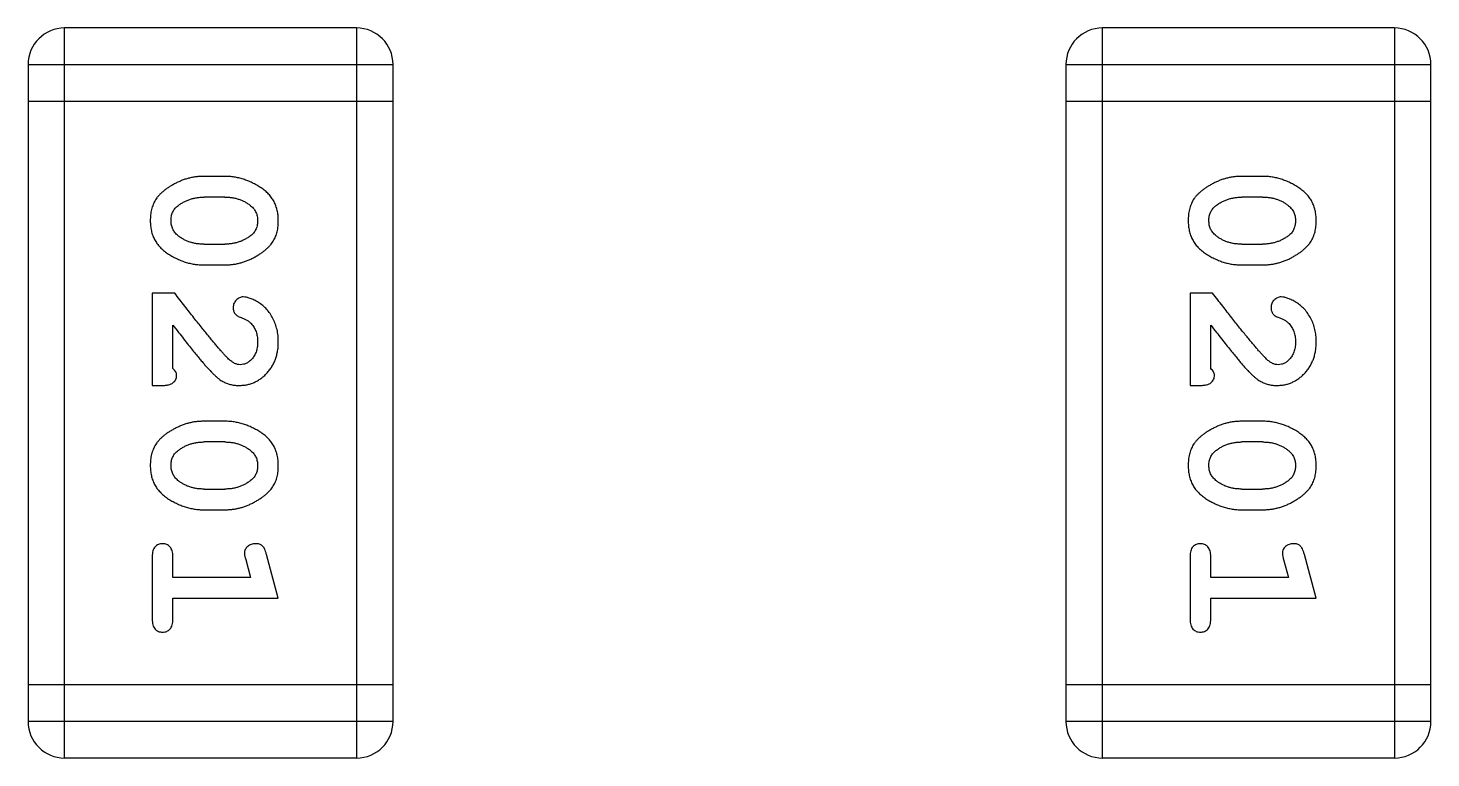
# Model space of a CAD drawing. Header units: millimetres. Extents: x 563 to 681, y 173 to 284.
# Drawn here: x 661.671 to 662.843, y 189.646 to 190.255 of the extents above; entities that cross this region are included whole.
import ezdxf

# ---------------------------------------------------------------- set-up
doc = ezdxf.new("R2010")
doc.units = ezdxf.units.MM
doc.header["$LTSCALE"] = 30.734
doc.layers.get('0').update_dxf_attribs({"linetype": 'CONTINUOUS'})

msp = doc.modelspace()

# ---------------------------------------------------------------- linework, layer by layer
at = {"linetype": 'Continuous'}
for p, q in [((661.9454, 190.2552), (661.7016, 190.2552)), ((661.7016, 189.6456), (661.7016, 190.2552)), ((661.9454, 190.2552), (661.9454, 189.6456)), ((662.8121, 190.2552), (662.5683, 190.2552)), ((662.5683, 189.6456), (662.5683, 190.2552)), ((662.8121, 190.2552), (662.8121, 189.6456)), ((661.6711, 190.2247), (661.9759, 190.2247)), ((661.6711, 190.2247), (661.6711, 189.676)), ((661.9759, 189.676), (661.9759, 190.2247)), ((662.5378, 190.2247), (662.8426, 190.2247)), ((662.5378, 190.2247), (662.5378, 189.676)), ((662.8426, 189.676), (662.8426, 190.2247)), ((661.6711, 190.1942), (661.9759, 190.1942)), ((662.5378, 190.1942), (662.8426, 190.1942)), ((661.8355, 190.1313), (661.8178, 190.1313)), ((662.7022, 190.1313), (662.6845, 190.1313)), ((661.8353, 190.114), (661.8181, 190.114)), ((662.7019, 190.114), (662.6847, 190.114)), ((661.8181, 190.0746), (661.8353, 190.0746)), ((662.6847, 190.0746), (662.7019, 190.0746)), ((661.8178, 190.0573), (661.8355, 190.0573)), ((662.6845, 190.0573), (662.7022, 190.0573)), ((661.7936, 190.0337), (661.7747, 190.0337)), ((661.7747, 190.0337), (661.7747, 189.9566)), ((662.6603, 190.0337), (662.6414, 190.0337)), ((662.6414, 190.0337), (662.6414, 189.9566)), ((661.792, 189.9708), (661.792, 190.007)), ((662.6587, 189.9708), (662.6587, 190.007)), ((661.7747, 189.9566), (661.7826, 189.9566)), ((662.6414, 189.9566), (662.6493, 189.9566)), ((661.8355, 189.9268), (661.8178, 189.9268)), ((662.7022, 189.9268), (662.6845, 189.9268)), ((661.8353, 189.9095), (661.8181, 189.9095)), ((662.7019, 189.9095), (662.6847, 189.9095)), ((661.8181, 189.8701), (661.8353, 189.8701)), ((662.6847, 189.8701), (662.7019, 189.8701)), ((661.8178, 189.8528), (661.8355, 189.8528)), ((662.6845, 189.8528), (662.7022, 189.8528)), ((661.7747, 189.8135), (661.7747, 189.7616)), ((661.792, 189.7962), (661.792, 189.8135)), ((661.8801, 189.7789), (661.8703, 189.8155)), ((662.6414, 189.8135), (662.6414, 189.7616)), ((662.6587, 189.7962), (662.6587, 189.8135)), ((662.7468, 189.7789), (662.7369, 189.8155)), ((661.8529, 189.8112), (661.857, 189.7962)), ((662.7195, 189.8112), (662.7237, 189.7962)), ((661.857, 189.7962), (661.792, 189.7962)), ((662.7237, 189.7962), (662.6587, 189.7962)), ((661.792, 189.7789), (661.8801, 189.7789)), ((661.792, 189.7616), (661.792, 189.7789)), ((662.6587, 189.7789), (662.7468, 189.7789)), ((662.6587, 189.7616), (662.6587, 189.7789)), ((661.9759, 189.7065), (661.6711, 189.7065)), ((662.8426, 189.7065), (662.5378, 189.7065)), ((661.9759, 189.676), (661.6711, 189.676)), ((662.8426, 189.676), (662.5378, 189.676)), ((661.7016, 189.6456), (661.9454, 189.6456)), ((662.5683, 189.6456), (662.8121, 189.6456))]:
    msp.add_line(p, q, dxfattribs=at)
for centre, start, end in [((661.7016, 190.2247), 90, 180), ((661.9454, 190.2247), 0, 90), ((662.5683, 190.2247), 90, 180), ((662.8121, 190.2247), 0, 90), ((661.7016, 189.676), 180, 270), ((661.9454, 189.676), 270, 0), ((662.5683, 189.676), 180, 270), ((662.8121, 189.676), 270, 0)]:
    msp.add_arc(centre, 0.0305, start, end, dxfattribs=at)
for points, knots in [([(661.8178, 190.1313), (661.8167, 190.1312), (661.8146, 190.1312), (661.8114, 190.1309), (661.8083, 190.1304), (661.8052, 190.1297), (661.8021, 190.1289), (661.7992, 190.1277), (661.7962, 190.1265), (661.7933, 190.125), (661.7906, 190.1234), (661.788, 190.1218), (661.7857, 190.1201), (661.7836, 190.1185), (661.7817, 190.1168), (661.7801, 190.1151), (661.7787, 190.1134), (661.7771, 190.111), (661.7755, 190.1078), (661.7741, 190.1036), (661.7733, 190.099), (661.7732, 190.0959), (661.7732, 190.0942)], [0, 0, 0, 0, 0.049886, 0.09882, 0.148132, 0.19689, 0.246038, 0.295176, 0.345305, 0.395692, 0.445312, 0.491875, 0.535813, 0.577009, 0.616081, 0.652689, 0.687585, 0.720206, 0.785062, 0.85223, 0.923759, 1, 1, 1, 1]), ([(661.8801, 190.0945), (661.8801, 190.0959), (661.88, 190.0987), (661.8793, 190.1028), (661.8782, 190.1066), (661.8766, 190.1102), (661.8745, 190.1135), (661.872, 190.1166), (661.8691, 190.1193), (661.8657, 190.1218), (661.8621, 190.124), (661.8584, 190.1259), (661.8547, 190.1276), (661.8509, 190.1289), (661.8471, 190.13), (661.8433, 190.1307), (661.8394, 190.1312), (661.8368, 190.1312), (661.8355, 190.1313)], [0, 0, 0, 0, 0.06692, 0.130834, 0.19258, 0.252759, 0.312631, 0.373411, 0.436359, 0.501894, 0.568244, 0.632472, 0.69556, 0.757163, 0.818592, 0.878885, 0.939235, 1, 1, 1, 1]), ([(662.6845, 190.1313), (662.6834, 190.1312), (662.6813, 190.1312), (662.6781, 190.1309), (662.6749, 190.1304), (662.6719, 190.1297), (662.6688, 190.1289), (662.6658, 190.1277), (662.6628, 190.1265), (662.66, 190.125), (662.6572, 190.1234), (662.6547, 190.1218), (662.6524, 190.1201), (662.6503, 190.1185), (662.6484, 190.1168), (662.6467, 190.1151), (662.6453, 190.1134), (662.6437, 190.111), (662.6421, 190.1078), (662.6408, 190.1036), (662.64, 190.099), (662.6399, 190.0959), (662.6398, 190.0942)], [0, 0, 0, 0, 0.049886, 0.09882, 0.148132, 0.19689, 0.246038, 0.295176, 0.345305, 0.395692, 0.445312, 0.491875, 0.535813, 0.577009, 0.616081, 0.652689, 0.687585, 0.720206, 0.785062, 0.85223, 0.923759, 1, 1, 1, 1]), ([(662.7468, 190.0945), (662.7468, 190.0959), (662.7467, 190.0987), (662.746, 190.1028), (662.7449, 190.1066), (662.7433, 190.1102), (662.7412, 190.1135), (662.7387, 190.1166), (662.7357, 190.1193), (662.7324, 190.1218), (662.7288, 190.124), (662.7251, 190.1259), (662.7214, 190.1276), (662.7176, 190.1289), (662.7138, 190.13), (662.71, 190.1307), (662.7061, 190.1312), (662.7035, 190.1312), (662.7022, 190.1313)], [0, 0, 0, 0, 0.06692, 0.130834, 0.19258, 0.252759, 0.312631, 0.373411, 0.436359, 0.501894, 0.568244, 0.632472, 0.69556, 0.757163, 0.818592, 0.878885, 0.939235, 1, 1, 1, 1]), ([(661.7905, 190.0942), (661.7905, 190.0948), (661.7905, 190.0961), (661.7908, 190.0979), (661.7912, 190.0996), (661.7918, 190.1012), (661.7925, 190.1026), (661.7934, 190.104), (661.7945, 190.1052), (661.7953, 190.1059), (661.7958, 190.1063)], [0, 0, 0, 0, 0.139844, 0.271849, 0.399162, 0.521619, 0.6402, 0.758957, 0.87828, 1, 1, 1, 1]), ([(661.7958, 190.1063), (661.7966, 190.1069), (661.7981, 190.1082), (661.8007, 190.1097), (661.8033, 190.111), (661.8061, 190.1121), (661.8089, 190.1129), (661.8119, 190.1135), (661.8149, 190.1139), (661.817, 190.1139), (661.8181, 190.114)], [0, 0, 0, 0, 0.124927, 0.248361, 0.370889, 0.492583, 0.61616, 0.741472, 0.869044, 1, 1, 1, 1]), ([(661.8353, 190.114), (661.8363, 190.1139), (661.8384, 190.1139), (661.8415, 190.1136), (661.8444, 190.113), (661.8472, 190.1122), (661.8499, 190.1112), (661.8524, 190.1099), (661.8548, 190.1085), (661.8563, 190.1073), (661.857, 190.1067)], [0, 0, 0, 0, 0.135446, 0.266257, 0.393419, 0.517936, 0.639137, 0.758785, 0.879345, 1, 1, 1, 1]), ([(661.857, 190.1067), (661.8575, 190.1063), (661.8584, 190.1055), (661.8596, 190.1042), (661.8606, 190.1028), (661.8614, 190.1012), (661.8621, 190.0996), (661.8625, 190.0979), (661.8628, 190.0962), (661.8628, 190.095), (661.8628, 190.0943)], [0, 0, 0, 0, 0.13042, 0.256046, 0.378133, 0.498725, 0.620452, 0.742761, 0.869406, 1, 1, 1, 1]), ([(662.6571, 190.0942), (662.6572, 190.0948), (662.6572, 190.0961), (662.6574, 190.0979), (662.6578, 190.0996), (662.6584, 190.1012), (662.6592, 190.1026), (662.6601, 190.104), (662.6612, 190.1052), (662.662, 190.1059), (662.6624, 190.1063)], [0, 0, 0, 0, 0.139844, 0.271849, 0.399162, 0.521619, 0.6402, 0.758957, 0.87828, 1, 1, 1, 1]), ([(662.6624, 190.1063), (662.6632, 190.1069), (662.6648, 190.1082), (662.6673, 190.1097), (662.67, 190.111), (662.6727, 190.1121), (662.6756, 190.1129), (662.6785, 190.1135), (662.6816, 190.1139), (662.6837, 190.1139), (662.6847, 190.114)], [0, 0, 0, 0, 0.124927, 0.248361, 0.370889, 0.492583, 0.61616, 0.741472, 0.869044, 1, 1, 1, 1]), ([(662.7019, 190.114), (662.703, 190.1139), (662.7051, 190.1139), (662.7081, 190.1136), (662.7111, 190.113), (662.7139, 190.1122), (662.7165, 190.1112), (662.7191, 190.1099), (662.7215, 190.1085), (662.723, 190.1073), (662.7237, 190.1067)], [0, 0, 0, 0, 0.135446, 0.266257, 0.393419, 0.517936, 0.639137, 0.758785, 0.879345, 1, 1, 1, 1]), ([(662.7237, 190.1067), (662.7242, 190.1063), (662.7251, 190.1055), (662.7263, 190.1042), (662.7273, 190.1028), (662.7281, 190.1012), (662.7287, 190.0996), (662.7292, 190.0979), (662.7295, 190.0962), (662.7295, 190.095), (662.7295, 190.0943)], [0, 0, 0, 0, 0.13042, 0.256046, 0.378133, 0.498725, 0.620452, 0.742761, 0.869406, 1, 1, 1, 1]), ([(661.8355, 190.0573), (661.8366, 190.0573), (661.8388, 190.0574), (661.8419, 190.0577), (661.8451, 190.0582), (661.8482, 190.0589), (661.8512, 190.0598), (661.8542, 190.0609), (661.8572, 190.0622), (661.8601, 190.0637), (661.8628, 190.0653), (661.8654, 190.0669), (661.8677, 190.0686), (661.8698, 190.0703), (661.8717, 190.072), (661.8733, 190.0737), (661.8747, 190.0754), (661.8763, 190.0778), (661.8779, 190.081), (661.8792, 190.0851), (661.88, 190.0897), (661.8801, 190.0928), (661.8801, 190.0945)], [0, 0, 0, 0, 0.049855, 0.099516, 0.148482, 0.19758, 0.246804, 0.296268, 0.346517, 0.397047, 0.446826, 0.49336, 0.537801, 0.579207, 0.617974, 0.654833, 0.689171, 0.722088, 0.786392, 0.853518, 0.924186, 1, 1, 1, 1]), ([(661.8628, 190.0943), (661.8628, 190.0937), (661.8628, 190.0925), (661.8626, 190.0907), (661.8621, 190.089), (661.8615, 190.0874), (661.8608, 190.0859), (661.8599, 190.0846), (661.8588, 190.0833), (661.858, 190.0826), (661.8576, 190.0822)], [0, 0, 0, 0, 0.138115, 0.270177, 0.397547, 0.520057, 0.63869, 0.757499, 0.878226, 1, 1, 1, 1]), ([(662.7022, 190.0573), (662.7033, 190.0573), (662.7054, 190.0574), (662.7086, 190.0577), (662.7117, 190.0582), (662.7148, 190.0589), (662.7179, 190.0598), (662.7209, 190.0609), (662.7239, 190.0622), (662.7268, 190.0637), (662.7295, 190.0653), (662.732, 190.0669), (662.7344, 190.0686), (662.7365, 190.0703), (662.7383, 190.072), (662.74, 190.0737), (662.7414, 190.0754), (662.743, 190.0778), (662.7446, 190.081), (662.7459, 190.0851), (662.7467, 190.0897), (662.7468, 190.0928), (662.7468, 190.0945)], [0, 0, 0, 0, 0.049855, 0.099516, 0.148482, 0.19758, 0.246804, 0.296268, 0.346517, 0.397047, 0.446826, 0.49336, 0.537801, 0.579207, 0.617974, 0.654833, 0.689171, 0.722088, 0.786392, 0.853518, 0.924186, 1, 1, 1, 1]), ([(662.7295, 190.0943), (662.7295, 190.0937), (662.7295, 190.0925), (662.7292, 190.0907), (662.7288, 190.089), (662.7282, 190.0874), (662.7275, 190.0859), (662.7266, 190.0846), (662.7255, 190.0833), (662.7246, 190.0826), (662.7242, 190.0822)], [0, 0, 0, 0, 0.138115, 0.270177, 0.397547, 0.520057, 0.63869, 0.757499, 0.878226, 1, 1, 1, 1]), ([(661.7732, 190.0942), (661.7732, 190.0928), (661.7733, 190.09), (661.774, 190.0859), (661.7751, 190.082), (661.7767, 190.0785), (661.7787, 190.0751), (661.7813, 190.0721), (661.7842, 190.0693), (661.7876, 190.0668), (661.7912, 190.0646), (661.7949, 190.0627), (661.7986, 190.061), (661.8023, 190.0597), (661.8061, 190.0586), (661.81, 190.0579), (661.8139, 190.0574), (661.8165, 190.0574), (661.8178, 190.0573)], [0, 0, 0, 0, 0.067217, 0.131051, 0.19272, 0.252824, 0.312745, 0.373449, 0.436041, 0.501494, 0.567761, 0.632087, 0.695096, 0.757109, 0.817993, 0.878657, 0.939311, 1, 1, 1, 1]), ([(661.7963, 190.0819), (661.7958, 190.0823), (661.7949, 190.0831), (661.7937, 190.0844), (661.7927, 190.0858), (661.7919, 190.0873), (661.7913, 190.0889), (661.7908, 190.0906), (661.7905, 190.0924), (661.7905, 190.0936), (661.7905, 190.0942)], [0, 0, 0, 0, 0.129853, 0.25607, 0.380154, 0.49978, 0.62208, 0.743277, 0.868791, 1, 1, 1, 1]), ([(662.6398, 190.0942), (662.6399, 190.0928), (662.64, 190.09), (662.6407, 190.0859), (662.6418, 190.082), (662.6434, 190.0785), (662.6454, 190.0751), (662.6479, 190.0721), (662.6509, 190.0693), (662.6543, 190.0668), (662.6579, 190.0646), (662.6615, 190.0627), (662.6652, 190.061), (662.669, 190.0597), (662.6728, 190.0586), (662.6767, 190.0579), (662.6805, 190.0574), (662.6832, 190.0574), (662.6845, 190.0573)], [0, 0, 0, 0, 0.067217, 0.131051, 0.19272, 0.252824, 0.312745, 0.373449, 0.436041, 0.501494, 0.567761, 0.632087, 0.695096, 0.757109, 0.817993, 0.878657, 0.939311, 1, 1, 1, 1]), ([(662.6629, 190.0819), (662.6625, 190.0823), (662.6616, 190.0831), (662.6604, 190.0844), (662.6594, 190.0858), (662.6586, 190.0873), (662.6579, 190.0889), (662.6575, 190.0906), (662.6572, 190.0924), (662.6572, 190.0936), (662.6571, 190.0942)], [0, 0, 0, 0, 0.129853, 0.25607, 0.380154, 0.49978, 0.62208, 0.743277, 0.868791, 1, 1, 1, 1]), ([(661.8181, 190.0746), (661.817, 190.0747), (661.8149, 190.0747), (661.8119, 190.075), (661.8089, 190.0756), (661.8061, 190.0764), (661.8034, 190.0774), (661.8009, 190.0787), (661.7985, 190.0801), (661.797, 190.0813), (661.7963, 190.0819)], [0, 0, 0, 0, 0.135449, 0.266263, 0.393429, 0.516942, 0.639128, 0.758779, 0.879341, 1, 1, 1, 1]), ([(661.8576, 190.0822), (661.8568, 190.0816), (661.8552, 190.0804), (661.8526, 190.0789), (661.85, 190.0775), (661.8472, 190.0765), (661.8444, 190.0756), (661.8414, 190.0751), (661.8384, 190.0747), (661.8363, 190.0747), (661.8353, 190.0746)], [0, 0, 0, 0, 0.125331, 0.248948, 0.371201, 0.494032, 0.616811, 0.742104, 0.868849, 1, 1, 1, 1]), ([(662.6847, 190.0746), (662.6837, 190.0747), (662.6816, 190.0747), (662.6785, 190.075), (662.6756, 190.0756), (662.6728, 190.0764), (662.6701, 190.0774), (662.6676, 190.0787), (662.6652, 190.0801), (662.6637, 190.0813), (662.6629, 190.0819)], [0, 0, 0, 0, 0.135449, 0.266263, 0.393429, 0.516942, 0.639128, 0.758779, 0.879341, 1, 1, 1, 1]), ([(662.7242, 190.0822), (662.7234, 190.0816), (662.7218, 190.0804), (662.7193, 190.0789), (662.7166, 190.0775), (662.7139, 190.0765), (662.711, 190.0756), (662.7081, 190.0751), (662.705, 190.0747), (662.703, 190.0747), (662.7019, 190.0746)], [0, 0, 0, 0, 0.125331, 0.248948, 0.371201, 0.494032, 0.616811, 0.742104, 0.868849, 1, 1, 1, 1]), ([(661.8386, 189.9787), (661.8382, 189.9792), (661.8372, 189.9801), (661.8356, 189.9817), (661.8339, 189.9836), (661.832, 189.9858), (661.8298, 189.9882), (661.8275, 189.991), (661.825, 189.994), (661.8223, 189.9973), (661.8194, 190.0009), (661.8163, 190.0047), (661.813, 190.0089), (661.8095, 190.0133), (661.8058, 190.018), (661.8019, 190.023), (661.7978, 190.0283), (661.795, 190.0319), (661.7936, 190.0337)], [0, 0, 0, 0, 0.026647, 0.057942, 0.094152, 0.134806, 0.180631, 0.231142, 0.286385, 0.346321, 0.411439, 0.481035, 0.555329, 0.634592, 0.718826, 0.807759, 0.901393, 1, 1, 1, 1]), ([(661.8508, 190.0306), (661.8503, 190.0306), (661.8492, 190.0305), (661.8476, 190.03), (661.8462, 190.0291), (661.8449, 190.028), (661.8438, 190.0267), (661.843, 190.0251), (661.8425, 190.0235), (661.8424, 190.0223), (661.8424, 190.0218)], [0, 0, 0, 0, 0.120856, 0.239483, 0.360995, 0.490166, 0.620982, 0.746416, 0.870253, 1, 1, 1, 1]), ([(661.8801, 189.9933), (661.8801, 189.995), (661.88, 189.9984), (661.8791, 190.0033), (661.8777, 190.0081), (661.8757, 190.0125), (661.8733, 190.0167), (661.8704, 190.0203), (661.8672, 190.0235), (661.8636, 190.026), (661.86, 190.028), (661.8567, 190.0294), (661.8537, 190.0304), (661.8517, 190.0305), (661.8508, 190.0306)], [0, 0, 0, 0, 0.098286, 0.193983, 0.289056, 0.384352, 0.477435, 0.566197, 0.652355, 0.737986, 0.818188, 0.887401, 0.94802, 1, 1, 1, 1]), ([(662.7053, 189.9787), (662.7048, 189.9792), (662.7038, 189.9801), (662.7023, 189.9817), (662.7006, 189.9836), (662.6986, 189.9858), (662.6965, 189.9882), (662.6942, 189.991), (662.6917, 189.994), (662.6889, 189.9973), (662.686, 190.0009), (662.6829, 190.0047), (662.6796, 190.0089), (662.6761, 190.0133), (662.6725, 190.018), (662.6686, 190.023), (662.6645, 190.0283), (662.6617, 190.0319), (662.6603, 190.0337)], [0, 0, 0, 0, 0.026647, 0.057942, 0.094152, 0.134806, 0.180631, 0.231142, 0.286385, 0.346321, 0.411439, 0.481035, 0.555329, 0.634592, 0.718826, 0.807759, 0.901393, 1, 1, 1, 1]), ([(662.7175, 190.0306), (662.7169, 190.0306), (662.7159, 190.0305), (662.7143, 190.03), (662.7129, 190.0291), (662.7115, 190.028), (662.7104, 190.0267), (662.7097, 190.0251), (662.7091, 190.0235), (662.7091, 190.0223), (662.7091, 190.0218)], [0, 0, 0, 0, 0.120856, 0.239483, 0.360995, 0.490166, 0.620982, 0.746416, 0.870253, 1, 1, 1, 1]), ([(662.7468, 189.9933), (662.7468, 189.995), (662.7466, 189.9984), (662.7458, 190.0033), (662.7444, 190.0081), (662.7424, 190.0125), (662.7399, 190.0167), (662.7371, 190.0203), (662.7338, 190.0235), (662.7302, 190.026), (662.7267, 190.028), (662.7234, 190.0294), (662.7203, 190.0304), (662.7184, 190.0305), (662.7175, 190.0306)], [0, 0, 0, 0, 0.098286, 0.193983, 0.289056, 0.384352, 0.477435, 0.566197, 0.652355, 0.737986, 0.818188, 0.887401, 0.94802, 1, 1, 1, 1]), ([(661.8424, 190.0218), (661.8424, 190.0213), (661.8424, 190.0203), (661.8427, 190.0189), (661.8432, 190.0177), (661.8439, 190.0166), (661.8448, 190.0155), (661.8459, 190.0147), (661.8474, 190.0139), (661.8484, 190.0135), (661.849, 190.0133)], [0, 0, 0, 0, 0.127347, 0.246131, 0.359406, 0.470543, 0.586092, 0.711469, 0.847022, 1, 1, 1, 1]), ([(661.849, 190.0133), (661.8498, 190.013), (661.8516, 190.0124), (661.8538, 190.0112), (661.8559, 190.0099), (661.8569, 190.0088), (661.8575, 190.0083)], [0, 0, 0, 0, 0.285518, 0.544185, 0.781367, 1, 1, 1, 1]), ([(662.7091, 190.0218), (662.7091, 190.0213), (662.7091, 190.0203), (662.7094, 190.0189), (662.7099, 190.0177), (662.7105, 190.0166), (662.7114, 190.0155), (662.7126, 190.0147), (662.714, 190.0139), (662.7151, 190.0135), (662.7156, 190.0133)], [0, 0, 0, 0, 0.127347, 0.246131, 0.359406, 0.470543, 0.586092, 0.711469, 0.847022, 1, 1, 1, 1]), ([(662.7156, 190.0133), (662.7165, 190.013), (662.7182, 190.0124), (662.7205, 190.0112), (662.7225, 190.0099), (662.7236, 190.0088), (662.7241, 190.0083)], [0, 0, 0, 0, 0.285518, 0.544185, 0.781367, 1, 1, 1, 1]), ([(661.792, 190.007), (661.7936, 190.005), (661.7966, 190.0012), (661.8009, 189.9957), (661.8048, 189.9907), (661.8084, 189.9863), (661.8116, 189.9823), (661.8144, 189.9789), (661.8169, 189.976), (661.8184, 189.9742), (661.8191, 189.9734)], [0, 0, 0, 0, 0.176662, 0.337826, 0.484741, 0.617764, 0.73494, 0.837793, 0.926412, 1, 1, 1, 1]), ([(661.8575, 190.0083), (661.8579, 190.0078), (661.8587, 190.0068), (661.8598, 190.0052), (661.8608, 190.0035), (661.8615, 190.0016), (661.8621, 189.9997), (661.8625, 189.9977), (661.8628, 189.9956), (661.8628, 189.9942), (661.8628, 189.9934)], [0, 0, 0, 0, 0.121873, 0.243139, 0.363336, 0.485133, 0.607572, 0.734701, 0.864814, 1, 1, 1, 1]), ([(662.6587, 190.007), (662.6603, 190.005), (662.6633, 190.0012), (662.6676, 189.9957), (662.6715, 189.9907), (662.6751, 189.9863), (662.6783, 189.9823), (662.6811, 189.9789), (662.6835, 189.976), (662.6851, 189.9742), (662.6858, 189.9734)], [0, 0, 0, 0, 0.176662, 0.337826, 0.484741, 0.617764, 0.73494, 0.837793, 0.926412, 1, 1, 1, 1]), ([(662.7241, 190.0083), (662.7246, 190.0078), (662.7254, 190.0068), (662.7265, 190.0052), (662.7274, 190.0035), (662.7282, 190.0016), (662.7288, 189.9997), (662.7292, 189.9977), (662.7295, 189.9956), (662.7295, 189.9942), (662.7295, 189.9934)], [0, 0, 0, 0, 0.121873, 0.243139, 0.363336, 0.485133, 0.607572, 0.734701, 0.864814, 1, 1, 1, 1]), ([(661.8474, 189.9566), (661.8485, 189.9567), (661.8507, 189.9568), (661.8539, 189.9572), (661.857, 189.958), (661.86, 189.9592), (661.8629, 189.9606), (661.8656, 189.9624), (661.8682, 189.9645), (661.8706, 189.9669), (661.8728, 189.9696), (661.8748, 189.9724), (661.8765, 189.9755), (661.8778, 189.9787), (661.8788, 189.9821), (661.8796, 189.9857), (661.8801, 189.9894), (661.8801, 189.992), (661.8801, 189.9933)], [0, 0, 0, 0, 0.060981, 0.120256, 0.178148, 0.236115, 0.293993, 0.352864, 0.413358, 0.476056, 0.539296, 0.602396, 0.665116, 0.728325, 0.792919, 0.859317, 0.928302, 1, 1, 1, 1]), ([(661.8628, 189.9934), (661.8628, 189.992), (661.8627, 189.9893), (661.8619, 189.9855), (661.8605, 189.9821), (661.8586, 189.9793), (661.8563, 189.9769), (661.8538, 189.9752), (661.8511, 189.9742), (661.8492, 189.974), (661.8483, 189.974)], [0, 0, 0, 0, 0.156344, 0.299348, 0.4327, 0.561, 0.682299, 0.791883, 0.89611, 1, 1, 1, 1]), ([(662.714, 189.9566), (662.7152, 189.9567), (662.7174, 189.9568), (662.7206, 189.9572), (662.7237, 189.958), (662.7267, 189.9592), (662.7295, 189.9606), (662.7322, 189.9624), (662.7348, 189.9645), (662.7373, 189.9669), (662.7395, 189.9696), (662.7415, 189.9724), (662.7431, 189.9755), (662.7445, 189.9787), (662.7455, 189.9821), (662.7463, 189.9857), (662.7467, 189.9894), (662.7468, 189.992), (662.7468, 189.9933)], [0, 0, 0, 0, 0.060981, 0.120256, 0.178148, 0.236115, 0.293993, 0.352864, 0.413358, 0.476056, 0.539296, 0.602396, 0.665116, 0.728325, 0.792919, 0.859317, 0.928302, 1, 1, 1, 1]), ([(662.7295, 189.9934), (662.7295, 189.992), (662.7294, 189.9893), (662.7285, 189.9855), (662.7272, 189.9821), (662.7252, 189.9793), (662.723, 189.9769), (662.7205, 189.9752), (662.7178, 189.9742), (662.7159, 189.974), (662.715, 189.974)], [0, 0, 0, 0, 0.156344, 0.299348, 0.4327, 0.561, 0.682299, 0.791883, 0.89611, 1, 1, 1, 1]), ([(661.8483, 189.974), (661.8475, 189.974), (661.8459, 189.9741), (661.8435, 189.9751), (661.841, 189.9766), (661.8394, 189.978), (661.8386, 189.9787)], [0, 0, 0, 0, 0.212836, 0.442809, 0.70317, 1, 1, 1, 1]), ([(662.715, 189.974), (662.7142, 189.974), (662.7126, 189.9741), (662.7101, 189.9751), (662.7076, 189.9766), (662.7061, 189.978), (662.7053, 189.9787)], [0, 0, 0, 0, 0.212836, 0.442809, 0.70317, 1, 1, 1, 1]), ([(661.7952, 189.9653), (661.7952, 189.9657), (661.7951, 189.9667), (661.7944, 189.9681), (661.7934, 189.9695), (661.7925, 189.9703), (661.792, 189.9708)], [0, 0, 0, 0, 0.20611, 0.432681, 0.695597, 1, 1, 1, 1]), ([(661.8191, 189.9734), (661.8199, 189.9725), (661.8213, 189.9708), (661.8236, 189.9685), (661.8257, 189.9664), (661.8277, 189.9645), (661.8295, 189.9629), (661.8313, 189.9615), (661.8329, 189.9604), (661.835, 189.9593), (661.8375, 189.9582), (661.8407, 189.9573), (661.844, 189.9567), (661.8462, 189.9567), (661.8474, 189.9566)], [0, 0, 0, 0, 0.103002, 0.197728, 0.285279, 0.365235, 0.437224, 0.502446, 0.560545, 0.611446, 0.707576, 0.80349, 0.900532, 1, 1, 1, 1]), ([(662.6619, 189.9653), (662.6618, 189.9657), (662.6617, 189.9667), (662.6611, 189.9681), (662.6601, 189.9695), (662.6592, 189.9703), (662.6587, 189.9708)], [0, 0, 0, 0, 0.20611, 0.432681, 0.695597, 1, 1, 1, 1]), ([(662.6858, 189.9734), (662.6865, 189.9725), (662.688, 189.9708), (662.6902, 189.9685), (662.6923, 189.9664), (662.6943, 189.9645), (662.6962, 189.9629), (662.698, 189.9615), (662.6996, 189.9604), (662.7017, 189.9593), (662.7042, 189.9582), (662.7074, 189.9573), (662.7107, 189.9567), (662.7129, 189.9567), (662.714, 189.9566)], [0, 0, 0, 0, 0.103002, 0.197728, 0.285279, 0.365235, 0.437224, 0.502446, 0.560545, 0.611446, 0.707576, 0.80349, 0.900532, 1, 1, 1, 1]), ([(661.7826, 189.9566), (661.7837, 189.9567), (661.7857, 189.9567), (661.7884, 189.9572), (661.7906, 189.9578), (661.7923, 189.9589), (661.7936, 189.9602), (661.7945, 189.9617), (661.7951, 189.9634), (661.7952, 189.9647), (661.7952, 189.9653)], [0, 0, 0, 0, 0.1844, 0.34094, 0.473574, 0.586824, 0.690029, 0.789175, 0.890445, 1, 1, 1, 1]), ([(662.6493, 189.9566), (662.6503, 189.9567), (662.6523, 189.9567), (662.655, 189.9572), (662.6573, 189.9578), (662.659, 189.9589), (662.6603, 189.9602), (662.6612, 189.9617), (662.6618, 189.9634), (662.6618, 189.9647), (662.6619, 189.9653)], [0, 0, 0, 0, 0.1844, 0.34094, 0.473574, 0.586824, 0.690029, 0.789175, 0.890445, 1, 1, 1, 1]), ([(661.8178, 189.9268), (661.8167, 189.9267), (661.8146, 189.9267), (661.8114, 189.9264), (661.8083, 189.9259), (661.8052, 189.9252), (661.8021, 189.9243), (661.7992, 189.9232), (661.7962, 189.9219), (661.7933, 189.9205), (661.7906, 189.9189), (661.788, 189.9173), (661.7857, 189.9156), (661.7836, 189.914), (661.7817, 189.9123), (661.7801, 189.9106), (661.7787, 189.9088), (661.7771, 189.9065), (661.7755, 189.9033), (661.7741, 189.8991), (661.7733, 189.8945), (661.7732, 189.8914), (661.7732, 189.8897)], [0, 0, 0, 0, 0.049886, 0.09882, 0.148132, 0.19689, 0.246038, 0.295176, 0.345305, 0.395692, 0.445312, 0.491875, 0.535813, 0.577009, 0.616081, 0.652689, 0.687585, 0.720206, 0.785062, 0.85223, 0.923759, 1, 1, 1, 1]), ([(661.8801, 189.89), (661.8801, 189.8914), (661.88, 189.8942), (661.8793, 189.8983), (661.8782, 189.9021), (661.8766, 189.9057), (661.8745, 189.909), (661.872, 189.9121), (661.8691, 189.9148), (661.8657, 189.9173), (661.8621, 189.9195), (661.8584, 189.9214), (661.8547, 189.9231), (661.8509, 189.9244), (661.8471, 189.9255), (661.8433, 189.9262), (661.8394, 189.9267), (661.8368, 189.9267), (661.8355, 189.9268)], [0, 0, 0, 0, 0.06692, 0.130834, 0.19258, 0.252759, 0.312631, 0.373411, 0.436359, 0.501894, 0.568244, 0.632472, 0.69556, 0.757163, 0.818592, 0.878885, 0.939235, 1, 1, 1, 1]), ([(662.6845, 189.9268), (662.6834, 189.9267), (662.6813, 189.9267), (662.6781, 189.9264), (662.6749, 189.9259), (662.6719, 189.9252), (662.6688, 189.9243), (662.6658, 189.9232), (662.6628, 189.9219), (662.66, 189.9205), (662.6572, 189.9189), (662.6547, 189.9173), (662.6524, 189.9156), (662.6503, 189.914), (662.6484, 189.9123), (662.6467, 189.9106), (662.6453, 189.9088), (662.6437, 189.9065), (662.6421, 189.9033), (662.6408, 189.8991), (662.64, 189.8945), (662.6399, 189.8914), (662.6398, 189.8897)], [0, 0, 0, 0, 0.049886, 0.09882, 0.148132, 0.19689, 0.246038, 0.295176, 0.345305, 0.395692, 0.445312, 0.491875, 0.535813, 0.577009, 0.616081, 0.652689, 0.687585, 0.720206, 0.785062, 0.85223, 0.923759, 1, 1, 1, 1]), ([(662.7468, 189.89), (662.7468, 189.8914), (662.7467, 189.8942), (662.746, 189.8983), (662.7449, 189.9021), (662.7433, 189.9057), (662.7412, 189.909), (662.7387, 189.9121), (662.7357, 189.9148), (662.7324, 189.9173), (662.7288, 189.9195), (662.7251, 189.9214), (662.7214, 189.9231), (662.7176, 189.9244), (662.7138, 189.9255), (662.71, 189.9262), (662.7061, 189.9267), (662.7035, 189.9267), (662.7022, 189.9268)], [0, 0, 0, 0, 0.06692, 0.130834, 0.19258, 0.252759, 0.312631, 0.373411, 0.436359, 0.501894, 0.568244, 0.632472, 0.69556, 0.757163, 0.818592, 0.878885, 0.939235, 1, 1, 1, 1]), ([(661.7958, 189.9018), (661.7966, 189.9024), (661.7981, 189.9036), (661.8007, 189.9052), (661.8033, 189.9065), (661.8061, 189.9076), (661.8089, 189.9084), (661.8119, 189.909), (661.8149, 189.9094), (661.817, 189.9094), (661.8181, 189.9095)], [0, 0, 0, 0, 0.124927, 0.248361, 0.370889, 0.492583, 0.61616, 0.741472, 0.869044, 1, 1, 1, 1]), ([(661.8353, 189.9095), (661.8363, 189.9094), (661.8384, 189.9094), (661.8415, 189.9091), (661.8444, 189.9085), (661.8472, 189.9077), (661.8499, 189.9067), (661.8524, 189.9054), (661.8548, 189.9039), (661.8563, 189.9028), (661.857, 189.9022)], [0, 0, 0, 0, 0.135446, 0.266257, 0.393419, 0.517936, 0.639137, 0.758785, 0.879345, 1, 1, 1, 1]), ([(662.6624, 189.9018), (662.6632, 189.9024), (662.6648, 189.9036), (662.6673, 189.9052), (662.67, 189.9065), (662.6727, 189.9076), (662.6756, 189.9084), (662.6785, 189.909), (662.6816, 189.9094), (662.6837, 189.9094), (662.6847, 189.9095)], [0, 0, 0, 0, 0.124927, 0.248361, 0.370889, 0.492583, 0.61616, 0.741472, 0.869044, 1, 1, 1, 1]), ([(662.7019, 189.9095), (662.703, 189.9094), (662.7051, 189.9094), (662.7081, 189.9091), (662.7111, 189.9085), (662.7139, 189.9077), (662.7165, 189.9067), (662.7191, 189.9054), (662.7215, 189.9039), (662.723, 189.9028), (662.7237, 189.9022)], [0, 0, 0, 0, 0.135446, 0.266257, 0.393419, 0.517936, 0.639137, 0.758785, 0.879345, 1, 1, 1, 1]), ([(661.7905, 189.8897), (661.7905, 189.8903), (661.7905, 189.8915), (661.7908, 189.8934), (661.7912, 189.8951), (661.7918, 189.8966), (661.7925, 189.8981), (661.7934, 189.8995), (661.7945, 189.9007), (661.7953, 189.9014), (661.7958, 189.9018)], [0, 0, 0, 0, 0.139844, 0.271849, 0.399162, 0.521619, 0.6402, 0.758957, 0.87828, 1, 1, 1, 1]), ([(661.857, 189.9022), (661.8575, 189.9018), (661.8584, 189.901), (661.8596, 189.8996), (661.8606, 189.8982), (661.8614, 189.8967), (661.8621, 189.8951), (661.8625, 189.8934), (661.8628, 189.8917), (661.8628, 189.8905), (661.8628, 189.8898)], [0, 0, 0, 0, 0.13042, 0.256046, 0.378133, 0.498725, 0.620452, 0.742761, 0.869406, 1, 1, 1, 1]), ([(662.6571, 189.8897), (662.6572, 189.8903), (662.6572, 189.8915), (662.6574, 189.8934), (662.6578, 189.8951), (662.6584, 189.8966), (662.6592, 189.8981), (662.6601, 189.8995), (662.6612, 189.9007), (662.662, 189.9014), (662.6624, 189.9018)], [0, 0, 0, 0, 0.139844, 0.271849, 0.399162, 0.521619, 0.6402, 0.758957, 0.87828, 1, 1, 1, 1]), ([(662.7237, 189.9022), (662.7242, 189.9018), (662.7251, 189.901), (662.7263, 189.8996), (662.7273, 189.8982), (662.7281, 189.8967), (662.7287, 189.8951), (662.7292, 189.8934), (662.7295, 189.8917), (662.7295, 189.8905), (662.7295, 189.8898)], [0, 0, 0, 0, 0.13042, 0.256046, 0.378133, 0.498725, 0.620452, 0.742761, 0.869406, 1, 1, 1, 1]), ([(661.7732, 189.8897), (661.7732, 189.8883), (661.7733, 189.8854), (661.774, 189.8814), (661.7751, 189.8775), (661.7767, 189.8739), (661.7787, 189.8706), (661.7813, 189.8676), (661.7842, 189.8648), (661.7876, 189.8623), (661.7912, 189.8601), (661.7949, 189.8582), (661.7986, 189.8565), (661.8023, 189.8552), (661.8061, 189.8541), (661.81, 189.8534), (661.8139, 189.8529), (661.8165, 189.8528), (661.8178, 189.8528)], [0, 0, 0, 0, 0.067217, 0.131051, 0.19272, 0.252824, 0.312745, 0.373449, 0.436041, 0.501494, 0.567761, 0.632087, 0.695096, 0.757109, 0.817993, 0.878657, 0.939311, 1, 1, 1, 1]), ([(661.7963, 189.8774), (661.7958, 189.8778), (661.7949, 189.8786), (661.7937, 189.8799), (661.7927, 189.8813), (661.7919, 189.8828), (661.7913, 189.8844), (661.7908, 189.8861), (661.7905, 189.8878), (661.7905, 189.889), (661.7905, 189.8897)], [0, 0, 0, 0, 0.129853, 0.25607, 0.380154, 0.49978, 0.62208, 0.743277, 0.868791, 1, 1, 1, 1]), ([(661.8355, 189.8528), (661.8366, 189.8528), (661.8388, 189.8529), (661.8419, 189.8532), (661.8451, 189.8537), (661.8482, 189.8544), (661.8512, 189.8553), (661.8542, 189.8564), (661.8572, 189.8577), (661.8601, 189.8592), (661.8628, 189.8608), (661.8654, 189.8624), (661.8677, 189.8641), (661.8698, 189.8658), (661.8717, 189.8675), (661.8733, 189.8692), (661.8747, 189.8709), (661.8763, 189.8733), (661.8779, 189.8765), (661.8792, 189.8806), (661.88, 189.8852), (661.8801, 189.8883), (661.8801, 189.89)], [0, 0, 0, 0, 0.049855, 0.099516, 0.148482, 0.19758, 0.246804, 0.296268, 0.346517, 0.397047, 0.446826, 0.49336, 0.537801, 0.579207, 0.617974, 0.654833, 0.689171, 0.722088, 0.786392, 0.853518, 0.924186, 1, 1, 1, 1]), ([(661.8628, 189.8898), (661.8628, 189.8892), (661.8628, 189.888), (661.8626, 189.8862), (661.8621, 189.8845), (661.8615, 189.8829), (661.8608, 189.8814), (661.8599, 189.8801), (661.8588, 189.8788), (661.858, 189.8781), (661.8576, 189.8777)], [0, 0, 0, 0, 0.138115, 0.270177, 0.397547, 0.520057, 0.63869, 0.757499, 0.878226, 1, 1, 1, 1]), ([(662.6398, 189.8897), (662.6399, 189.8883), (662.64, 189.8854), (662.6407, 189.8814), (662.6418, 189.8775), (662.6434, 189.8739), (662.6454, 189.8706), (662.6479, 189.8676), (662.6509, 189.8648), (662.6543, 189.8623), (662.6579, 189.8601), (662.6615, 189.8582), (662.6652, 189.8565), (662.669, 189.8552), (662.6728, 189.8541), (662.6767, 189.8534), (662.6805, 189.8529), (662.6832, 189.8528), (662.6845, 189.8528)], [0, 0, 0, 0, 0.067217, 0.131051, 0.19272, 0.252824, 0.312745, 0.373449, 0.436041, 0.501494, 0.567761, 0.632087, 0.695096, 0.757109, 0.817993, 0.878657, 0.939311, 1, 1, 1, 1]), ([(662.6629, 189.8774), (662.6625, 189.8778), (662.6616, 189.8786), (662.6604, 189.8799), (662.6594, 189.8813), (662.6586, 189.8828), (662.6579, 189.8844), (662.6575, 189.8861), (662.6572, 189.8878), (662.6572, 189.889), (662.6571, 189.8897)], [0, 0, 0, 0, 0.129853, 0.25607, 0.380154, 0.49978, 0.62208, 0.743277, 0.868791, 1, 1, 1, 1]), ([(662.7022, 189.8528), (662.7033, 189.8528), (662.7054, 189.8529), (662.7086, 189.8532), (662.7117, 189.8537), (662.7148, 189.8544), (662.7179, 189.8553), (662.7209, 189.8564), (662.7239, 189.8577), (662.7268, 189.8592), (662.7295, 189.8608), (662.732, 189.8624), (662.7344, 189.8641), (662.7365, 189.8658), (662.7383, 189.8675), (662.74, 189.8692), (662.7414, 189.8709), (662.743, 189.8733), (662.7446, 189.8765), (662.7459, 189.8806), (662.7467, 189.8852), (662.7468, 189.8883), (662.7468, 189.89)], [0, 0, 0, 0, 0.049855, 0.099516, 0.148482, 0.19758, 0.246804, 0.296268, 0.346517, 0.397047, 0.446826, 0.49336, 0.537801, 0.579207, 0.617974, 0.654833, 0.689171, 0.722088, 0.786392, 0.853518, 0.924186, 1, 1, 1, 1]), ([(662.7295, 189.8898), (662.7295, 189.8892), (662.7295, 189.888), (662.7292, 189.8862), (662.7288, 189.8845), (662.7282, 189.8829), (662.7275, 189.8814), (662.7266, 189.8801), (662.7255, 189.8788), (662.7246, 189.8781), (662.7242, 189.8777)], [0, 0, 0, 0, 0.138115, 0.270177, 0.397547, 0.520057, 0.63869, 0.757499, 0.878226, 1, 1, 1, 1]), ([(661.8181, 189.8701), (661.817, 189.8701), (661.8149, 189.8702), (661.8119, 189.8705), (661.8089, 189.8711), (661.8061, 189.8719), (661.8034, 189.8729), (661.8009, 189.8742), (661.7985, 189.8756), (661.797, 189.8768), (661.7963, 189.8774)], [0, 0, 0, 0, 0.135449, 0.266263, 0.393429, 0.516942, 0.639128, 0.758779, 0.879341, 1, 1, 1, 1]), ([(661.8576, 189.8777), (661.8568, 189.8771), (661.8552, 189.8759), (661.8526, 189.8743), (661.85, 189.873), (661.8472, 189.872), (661.8444, 189.8711), (661.8414, 189.8705), (661.8384, 189.8702), (661.8363, 189.8701), (661.8353, 189.8701)], [0, 0, 0, 0, 0.125331, 0.248948, 0.371201, 0.494032, 0.616811, 0.742104, 0.868849, 1, 1, 1, 1]), ([(662.6847, 189.8701), (662.6837, 189.8701), (662.6816, 189.8702), (662.6785, 189.8705), (662.6756, 189.8711), (662.6728, 189.8719), (662.6701, 189.8729), (662.6676, 189.8742), (662.6652, 189.8756), (662.6637, 189.8768), (662.6629, 189.8774)], [0, 0, 0, 0, 0.135449, 0.266263, 0.393429, 0.516942, 0.639128, 0.758779, 0.879341, 1, 1, 1, 1]), ([(662.7242, 189.8777), (662.7234, 189.8771), (662.7218, 189.8759), (662.7193, 189.8743), (662.7166, 189.873), (662.7139, 189.872), (662.711, 189.8711), (662.7081, 189.8705), (662.705, 189.8702), (662.703, 189.8701), (662.7019, 189.8701)], [0, 0, 0, 0, 0.125331, 0.248948, 0.371201, 0.494032, 0.616811, 0.742104, 0.868849, 1, 1, 1, 1]), ([(661.7834, 189.8245), (661.7828, 189.8245), (661.7816, 189.8244), (661.7799, 189.8239), (661.7784, 189.8231), (661.7771, 189.8219), (661.776, 189.8204), (661.7753, 189.8184), (661.7748, 189.8161), (661.7748, 189.8144), (661.7747, 189.8135)], [0, 0, 0, 0, 0.115051, 0.223278, 0.329269, 0.437893, 0.554681, 0.682591, 0.83103, 1, 1, 1, 1]), ([(661.792, 189.8135), (661.792, 189.8144), (661.792, 189.8161), (661.7915, 189.8184), (661.7908, 189.8203), (661.7897, 189.8219), (661.7884, 189.8231), (661.7869, 189.8239), (661.7852, 189.8244), (661.784, 189.8245), (661.7834, 189.8245)], [0, 0, 0, 0, 0.169102, 0.317658, 0.446239, 0.563118, 0.671828, 0.776546, 0.884858, 1, 1, 1, 1]), ([(661.8611, 189.8245), (661.8605, 189.8245), (661.8593, 189.8244), (661.8575, 189.824), (661.8559, 189.8232), (661.8545, 189.8222), (661.8533, 189.821), (661.8524, 189.8196), (661.8519, 189.8182), (661.8519, 189.8171), (661.8518, 189.8166)], [0, 0, 0, 0, 0.138815, 0.27042, 0.39836, 0.52875, 0.654955, 0.771147, 0.884581, 1, 1, 1, 1]), ([(661.8518, 189.8166), (661.8518, 189.8163), (661.8519, 189.8155), (661.8521, 189.8143), (661.8524, 189.8128), (661.8527, 189.8118), (661.8529, 189.8112)], [0, 0, 0, 0, 0.183151, 0.413144, 0.682305, 1, 1, 1, 1]), ([(661.8703, 189.8155), (661.87, 189.8163), (661.8695, 189.8179), (661.8687, 189.82), (661.8678, 189.8216), (661.8668, 189.8228), (661.8656, 189.8236), (661.8642, 189.8241), (661.8627, 189.8245), (661.8617, 189.8245), (661.8611, 189.8245)], [0, 0, 0, 0, 0.187321, 0.344927, 0.475328, 0.579604, 0.674244, 0.773631, 0.882025, 1, 1, 1, 1]), ([(662.6501, 189.8245), (662.6495, 189.8245), (662.6483, 189.8244), (662.6466, 189.8239), (662.6451, 189.8231), (662.6437, 189.8219), (662.6427, 189.8204), (662.6419, 189.8184), (662.6415, 189.8161), (662.6414, 189.8144), (662.6414, 189.8135)], [0, 0, 0, 0, 0.115051, 0.223278, 0.329269, 0.437893, 0.554681, 0.682591, 0.83103, 1, 1, 1, 1]), ([(662.6587, 189.8135), (662.6587, 189.8144), (662.6587, 189.8161), (662.6582, 189.8184), (662.6574, 189.8203), (662.6564, 189.8219), (662.655, 189.8231), (662.6535, 189.8239), (662.6519, 189.8244), (662.6507, 189.8245), (662.6501, 189.8245)], [0, 0, 0, 0, 0.169102, 0.317658, 0.446239, 0.563118, 0.671828, 0.776546, 0.884858, 1, 1, 1, 1]), ([(662.7278, 189.8245), (662.7271, 189.8245), (662.7259, 189.8244), (662.7242, 189.824), (662.7226, 189.8232), (662.7212, 189.8222), (662.72, 189.821), (662.7191, 189.8196), (662.7186, 189.8182), (662.7185, 189.8171), (662.7185, 189.8166)], [0, 0, 0, 0, 0.138815, 0.27042, 0.39836, 0.52875, 0.654955, 0.771147, 0.884581, 1, 1, 1, 1]), ([(662.7185, 189.8166), (662.7185, 189.8163), (662.7186, 189.8155), (662.7188, 189.8143), (662.7191, 189.8128), (662.7194, 189.8118), (662.7195, 189.8112)], [0, 0, 0, 0, 0.183151, 0.413144, 0.682305, 1, 1, 1, 1]), ([(662.7369, 189.8155), (662.7367, 189.8163), (662.7362, 189.8179), (662.7354, 189.82), (662.7344, 189.8216), (662.7334, 189.8228), (662.7322, 189.8236), (662.7309, 189.8241), (662.7294, 189.8245), (662.7283, 189.8245), (662.7278, 189.8245)], [0, 0, 0, 0, 0.187321, 0.344927, 0.475328, 0.579604, 0.674244, 0.773631, 0.882025, 1, 1, 1, 1]), ([(661.7747, 189.7616), (661.7748, 189.7607), (661.7748, 189.759), (661.7753, 189.7567), (661.776, 189.7547), (661.7771, 189.7532), (661.7784, 189.752), (661.7799, 189.7512), (661.7816, 189.7507), (661.7828, 189.7506), (661.7834, 189.7506)], [0, 0, 0, 0, 0.169012, 0.317488, 0.445429, 0.560977, 0.67065, 0.776666, 0.88492, 1, 1, 1, 1]), ([(661.7834, 189.7506), (661.784, 189.7506), (661.7852, 189.7507), (661.7869, 189.7512), (661.7884, 189.752), (661.7897, 189.7532), (661.7908, 189.7547), (661.7915, 189.7567), (661.792, 189.759), (661.792, 189.7607), (661.792, 189.7616)], [0, 0, 0, 0, 0.11517, 0.223509, 0.328254, 0.438012, 0.553651, 0.682263, 0.830856, 1, 1, 1, 1]), ([(662.6414, 189.7616), (662.6414, 189.7607), (662.6415, 189.759), (662.6419, 189.7567), (662.6427, 189.7547), (662.6438, 189.7532), (662.6451, 189.752), (662.6466, 189.7512), (662.6483, 189.7507), (662.6495, 189.7506), (662.6501, 189.7506)], [0, 0, 0, 0, 0.169012, 0.317488, 0.445429, 0.560977, 0.67065, 0.776666, 0.88492, 1, 1, 1, 1]), ([(662.6501, 189.7506), (662.6507, 189.7506), (662.6519, 189.7507), (662.6535, 189.7512), (662.655, 189.752), (662.6564, 189.7532), (662.6574, 189.7547), (662.6582, 189.7567), (662.6587, 189.759), (662.6587, 189.7607), (662.6587, 189.7616)], [0, 0, 0, 0, 0.11517, 0.223509, 0.328254, 0.438012, 0.553651, 0.682263, 0.830856, 1, 1, 1, 1])]:
    msp.add_open_spline(points, degree=3, knots=knots, dxfattribs=at)

doc.saveas('drawing.dxf')
